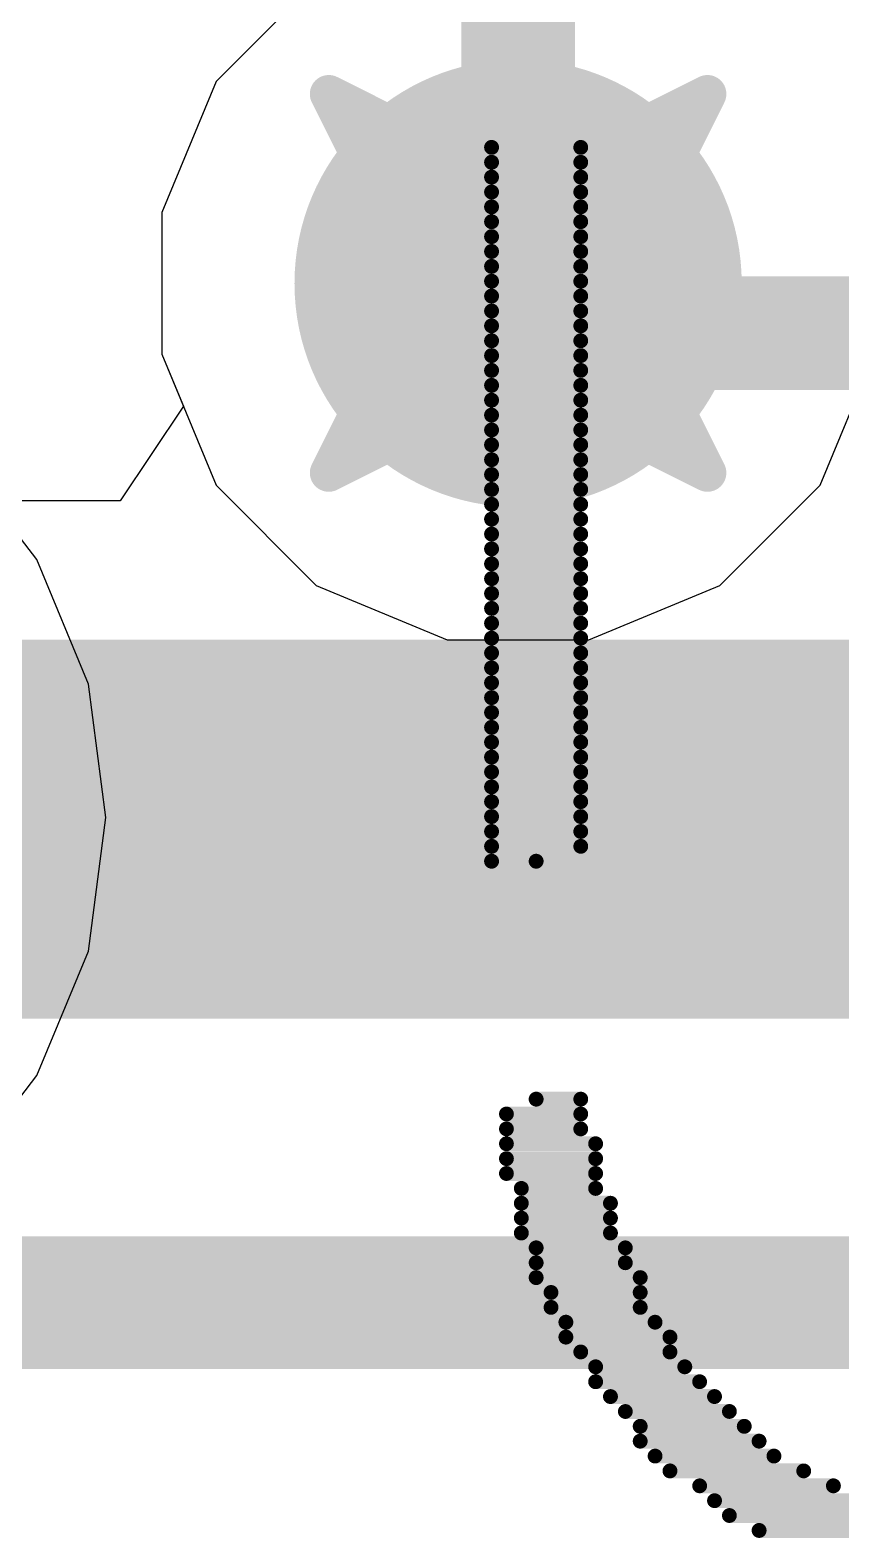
# Model space of a CAD drawing. Header units: inches. Extents: x -8 to 386, y -12 to 64.
# Drawn here: x 7.854 to 8.942, y -2.677 to -0.656 of the extents above; entities that cross this region are included whole.
import ezdxf

# ---------------------------------------------------------------- set-up
doc = ezdxf.new("R2010")
doc.units = ezdxf.units.IN
for name, color, linetype in [('Board_outline', 216, 'Continuous'), ('Bottom Layer', 5, 'Continuous'), ('Bottom Overlay', 54, 'Continuous'), ('Drill Drawing', 1, 'Continuous'), ('Top Layer', 1, 'Continuous'), ('Via Holes', 16, 'Continuous')]:
    doc.layers.add(name, color=color, linetype=linetype)

msp = doc.modelspace()

# ---------------------------------------------------------------- hatches: boundary and pattern name
at = {"layer": 'Bottom Layer'}
h = msp.add_hatch(color=5, dxfattribs=at)
edge = h.paths.add_edge_path()
edge.add_arc((8.509, -0.9954), 0.3, 0, 360)
at = {"layer": 'Top Layer'}
h = msp.add_hatch(color=1, dxfattribs=at)
edge = h.paths.add_edge_path()
edge.add_arc((8.509, -0.9954), 0.3, 0, 360)
at = {"layer": 'Via Holes'}
h = msp.add_hatch(color=7, dxfattribs=at)
edge = h.paths.add_edge_path()
edge.add_arc((8.509, -0.9954), 0.15, 0, 360)

# ---------------------------------------------------------------- linework, layer by layer
at = {"layer": 'Board_outline'}
msp.add_lwpolyline([(37.5368, 13.3604, 0.254, 0.254, 1), (-7.4632, 13.3604, 0.254, 0.254, 1)], format="xyseb", close=True, dxfattribs=at)
at = {"layer": 'Bottom Layer'}
for p, q in [((8.2383, -0.5903), (8.1039, -0.7247)), ((8.1039, -0.7247), (8.0312, -0.9004)), ((8.0312, -0.9004), (8.0312, -1.0904)), ((8.0312, -1.0904), (8.06, -1.1599)), ((8.06, -1.1599), (7.9751, -1.2869)), ((7.9751, -1.2869), (7.4875, -1.2869))]:
    msp.add_line(p, q, dxfattribs=at)
for points in [[(8.509, -0.9954, 0.1524, 0.1524, 0), (8.5756, -1.062, 0.1524, 0.1524, 0)], [(8.5756, -1.062, 0.1524, 0.1524, 0), (12.0041, -1.062, 0.1524, 0.1524, 0)], [(7.2644, -1.7272, 0.508, 0.508, 0), (15.9766, -1.7272, 0.508, 0.508, 0)], [(6.2992, -2.3622, 0.1778, 0.1778, 0), (10.2039, -2.3622, 0.1778, 0.1778, 0)]]:
    msp.add_lwpolyline(points, format="xyseb", dxfattribs=at)
for points in [[(8.4709, -0.9954, 0.0762, 0.0762, 1), (8.5471, -0.9954, 0.0762, 0.0762, 1)], [(8.5375, -1.062, 0.0762, 0.0762, 1), (8.6137, -1.062, 0.0762, 0.0762, 1)], [(8.5375, -1.062, 0.0762, 0.0762, 1), (8.6137, -1.062, 0.0762, 0.0762, 1)]]:
    msp.add_lwpolyline(points, format="xyseb", close=True, dxfattribs=at)
at = {"layer": 'Bottom Overlay'}
for points in [[(8.4734, -0.813, 0.0199, 0.0199, 0), (8.593, -0.813, 0.0199, 0.0199, 0)], [(8.4734, -0.833, 0.0199, 0.0199, 0), (8.593, -0.833, 0.0199, 0.0199, 0)], [(8.4734, -0.8529, 0.0199, 0.0199, 0), (8.593, -0.8529, 0.0199, 0.0199, 0)], [(8.4734, -0.8729, 0.0199, 0.0199, 0), (8.593, -0.8729, 0.0199, 0.0199, 0)], [(8.4734, -0.8928, 0.0199, 0.0199, 0), (8.593, -0.8928, 0.0199, 0.0199, 0)], [(8.4734, -0.9127, 0.0199, 0.0199, 0), (8.593, -0.9127, 0.0199, 0.0199, 0)], [(8.4734, -0.9327, 0.0199, 0.0199, 0), (8.593, -0.9327, 0.0199, 0.0199, 0)], [(8.4734, -0.9526, 0.0199, 0.0199, 0), (8.593, -0.9526, 0.0199, 0.0199, 0)], [(8.4734, -0.9726, 0.0199, 0.0199, 0), (8.593, -0.9726, 0.0199, 0.0199, 0)], [(8.4734, -0.9925, 0.0199, 0.0199, 0), (8.593, -0.9925, 0.0199, 0.0199, 0)], [(8.4734, -1.0124, 0.0199, 0.0199, 0), (8.593, -1.0124, 0.0199, 0.0199, 0)], [(8.4734, -1.0324, 0.0199, 0.0199, 0), (8.593, -1.0324, 0.0199, 0.0199, 0)], [(8.4734, -1.0523, 0.0199, 0.0199, 0), (8.593, -1.0523, 0.0199, 0.0199, 0)], [(8.4734, -1.0723, 0.0199, 0.0199, 0), (8.593, -1.0723, 0.0199, 0.0199, 0)], [(8.4734, -1.0922, 0.0199, 0.0199, 0), (8.593, -1.0922, 0.0199, 0.0199, 0)], [(8.4734, -1.1121, 0.0199, 0.0199, 0), (8.593, -1.1121, 0.0199, 0.0199, 0)], [(8.4734, -1.1321, 0.0199, 0.0199, 0), (8.593, -1.1321, 0.0199, 0.0199, 0)], [(8.4734, -1.152, 0.0199, 0.0199, 0), (8.593, -1.152, 0.0199, 0.0199, 0)], [(8.4734, -1.172, 0.0199, 0.0199, 0), (8.593, -1.172, 0.0199, 0.0199, 0)], [(8.4734, -1.1919, 0.0199, 0.0199, 0), (8.593, -1.1919, 0.0199, 0.0199, 0)], [(8.4734, -1.2118, 0.0199, 0.0199, 0), (8.593, -1.2118, 0.0199, 0.0199, 0)], [(8.4734, -1.2318, 0.0199, 0.0199, 0), (8.593, -1.2318, 0.0199, 0.0199, 0)], [(8.4734, -1.2517, 0.0199, 0.0199, 0), (8.593, -1.2517, 0.0199, 0.0199, 0)], [(8.4734, -1.2717, 0.0199, 0.0199, 0), (8.593, -1.2717, 0.0199, 0.0199, 0)], [(8.4734, -1.2916, 0.0199, 0.0199, 0), (8.593, -1.2916, 0.0199, 0.0199, 0)], [(8.4734, -1.3115, 0.0199, 0.0199, 0), (8.593, -1.3115, 0.0199, 0.0199, 0)], [(8.4734, -1.3315, 0.0199, 0.0199, 0), (8.593, -1.3315, 0.0199, 0.0199, 0)], [(8.4734, -1.3514, 0.0199, 0.0199, 0), (8.593, -1.3514, 0.0199, 0.0199, 0)], [(8.4734, -1.3714, 0.0199, 0.0199, 0), (8.593, -1.3714, 0.0199, 0.0199, 0)], [(8.4734, -1.3913, 0.0199, 0.0199, 0), (8.593, -1.3913, 0.0199, 0.0199, 0)], [(8.4734, -1.4112, 0.0199, 0.0199, 0), (8.593, -1.4112, 0.0199, 0.0199, 0)], [(8.4734, -1.4312, 0.0199, 0.0199, 0), (8.593, -1.4312, 0.0199, 0.0199, 0)], [(8.4734, -1.4511, 0.0199, 0.0199, 0), (8.593, -1.4511, 0.0199, 0.0199, 0)], [(8.4734, -1.4711, 0.0199, 0.0199, 0), (8.593, -1.4711, 0.0199, 0.0199, 0)], [(8.4734, -1.491, 0.0199, 0.0199, 0), (8.593, -1.491, 0.0199, 0.0199, 0)], [(8.4734, -1.5109, 0.0199, 0.0199, 0), (8.593, -1.5109, 0.0199, 0.0199, 0)], [(8.4734, -1.5309, 0.0199, 0.0199, 0), (8.593, -1.5309, 0.0199, 0.0199, 0)], [(8.4734, -1.5508, 0.0199, 0.0199, 0), (8.593, -1.5508, 0.0199, 0.0199, 0)], [(8.4734, -1.5708, 0.0199, 0.0199, 0), (8.593, -1.5708, 0.0199, 0.0199, 0)], [(8.4734, -1.5907, 0.0199, 0.0199, 0), (8.593, -1.5907, 0.0199, 0.0199, 0)], [(8.4734, -1.6106, 0.0199, 0.0199, 0), (8.593, -1.6106, 0.0199, 0.0199, 0)], [(8.4734, -1.6306, 0.0199, 0.0199, 0), (8.593, -1.6306, 0.0199, 0.0199, 0)], [(8.4734, -1.6505, 0.0199, 0.0199, 0), (8.593, -1.6505, 0.0199, 0.0199, 0)], [(8.4734, -1.6705, 0.0199, 0.0199, 0), (8.593, -1.6705, 0.0199, 0.0199, 0)], [(8.4734, -1.6904, 0.0199, 0.0199, 0), (8.593, -1.6904, 0.0199, 0.0199, 0)], [(8.4734, -1.7103, 0.0199, 0.0199, 0), (8.593, -1.7103, 0.0199, 0.0199, 0)], [(8.4734, -1.7303, 0.0199, 0.0199, 0), (8.593, -1.7303, 0.0199, 0.0199, 0)], [(8.4734, -1.7502, 0.0199, 0.0199, 0), (8.593, -1.7502, 0.0199, 0.0199, 0)], [(8.4734, -1.7702, 0.0199, 0.0199, 0), (8.5332, -1.7702, 0.0199, 0.0199, 0)], [(8.5332, -2.0892, 0.0199, 0.0199, 0), (8.593, -2.0892, 0.0199, 0.0199, 0)], [(8.4933, -2.1091, 0.0199, 0.0199, 0), (8.593, -2.1091, 0.0199, 0.0199, 0)], [(8.4933, -2.1291, 0.0199, 0.0199, 0), (8.593, -2.1291, 0.0199, 0.0199, 0)], [(8.4933, -2.149, 0.0199, 0.0199, 0), (8.613, -2.149, 0.0199, 0.0199, 0)], [(8.4933, -2.169, 0.0199, 0.0199, 0), (8.613, -2.169, 0.0199, 0.0199, 0)], [(8.4933, -2.1889, 0.0199, 0.0199, 0), (8.613, -2.1889, 0.0199, 0.0199, 0)], [(8.5133, -2.2089, 0.0199, 0.0199, 0), (8.613, -2.2089, 0.0199, 0.0199, 0)], [(8.5133, -2.2288, 0.0199, 0.0199, 0), (8.6329, -2.2288, 0.0199, 0.0199, 0)], [(8.5133, -2.2487, 0.0199, 0.0199, 0), (8.6329, -2.2487, 0.0199, 0.0199, 0)], [(8.5133, -2.2687, 0.0199, 0.0199, 0), (8.6329, -2.2687, 0.0199, 0.0199, 0)], [(8.5332, -2.2886, 0.0199, 0.0199, 0), (8.6529, -2.2886, 0.0199, 0.0199, 0)], [(8.5332, -2.3086, 0.0199, 0.0199, 0), (8.6529, -2.3086, 0.0199, 0.0199, 0)], [(8.5332, -2.3285, 0.0199, 0.0199, 0), (8.6728, -2.3285, 0.0199, 0.0199, 0)], [(8.5532, -2.3484, 0.0199, 0.0199, 0), (8.6728, -2.3484, 0.0199, 0.0199, 0)], [(8.5532, -2.3684, 0.0199, 0.0199, 0), (8.6728, -2.3684, 0.0199, 0.0199, 0)], [(8.5731, -2.3883, 0.0199, 0.0199, 0), (8.6927, -2.3883, 0.0199, 0.0199, 0)], [(8.5731, -2.4083, 0.0199, 0.0199, 0), (8.7127, -2.4083, 0.0199, 0.0199, 0)], [(8.593, -2.4282, 0.0199, 0.0199, 0), (8.7127, -2.4282, 0.0199, 0.0199, 0)], [(8.613, -2.4481, 0.0199, 0.0199, 0), (8.7326, -2.4481, 0.0199, 0.0199, 0)], [(8.613, -2.4681, 0.0199, 0.0199, 0), (8.7526, -2.4681, 0.0199, 0.0199, 0)], [(8.6329, -2.488, 0.0199, 0.0199, 0), (8.7725, -2.488, 0.0199, 0.0199, 0)], [(8.6529, -2.508, 0.0199, 0.0199, 0), (8.7924, -2.508, 0.0199, 0.0199, 0)], [(8.6728, -2.5279, 0.0199, 0.0199, 0), (8.8124, -2.5279, 0.0199, 0.0199, 0)], [(8.6728, -2.5478, 0.0199, 0.0199, 0), (8.8323, -2.5478, 0.0199, 0.0199, 0)], [(8.6927, -2.5678, 0.0199, 0.0199, 0), (8.8523, -2.5678, 0.0199, 0.0199, 0)], [(8.7127, -2.5877, 0.0199, 0.0199, 0), (8.8921, -2.5877, 0.0199, 0.0199, 0)], [(8.7526, -2.6077, 0.0199, 0.0199, 0), (8.932, -2.6077, 0.0199, 0.0199, 0)], [(8.7725, -2.6276, 0.0199, 0.0199, 0), (8.9719, -2.6276, 0.0199, 0.0199, 0)], [(8.7924, -2.6475, 0.0199, 0.0199, 0), (9.0118, -2.6475, 0.0199, 0.0199, 0)], [(8.8323, -2.6675, 0.0199, 0.0199, 0), (9.0915, -2.6675, 0.0199, 0.0199, 0)]]:
    msp.add_lwpolyline(points, format="xyseb", dxfattribs=at)
for points in [[(8.4684, -0.813, 0.00997, 0.00997, 1), (8.4784, -0.813, 0.00997, 0.00997, 1)], [(8.5881, -0.813, 0.00997, 0.00997, 1), (8.598, -0.813, 0.00997, 0.00997, 1)], [(8.4684, -0.833, 0.00997, 0.00997, 1), (8.4784, -0.833, 0.00997, 0.00997, 1)], [(8.5881, -0.833, 0.00997, 0.00997, 1), (8.598, -0.833, 0.00997, 0.00997, 1)], [(8.4684, -0.8529, 0.00997, 0.00997, 1), (8.4784, -0.8529, 0.00997, 0.00997, 1)], [(8.5881, -0.8529, 0.00997, 0.00997, 1), (8.598, -0.8529, 0.00997, 0.00997, 1)], [(8.4684, -0.8729, 0.00997, 0.00997, 1), (8.4784, -0.8729, 0.00997, 0.00997, 1)], [(8.5881, -0.8729, 0.00997, 0.00997, 1), (8.598, -0.8729, 0.00997, 0.00997, 1)], [(8.4684, -0.8928, 0.00997, 0.00997, 1), (8.4784, -0.8928, 0.00997, 0.00997, 1)], [(8.5881, -0.8928, 0.00997, 0.00997, 1), (8.598, -0.8928, 0.00997, 0.00997, 1)], [(8.4684, -0.9127, 0.00997, 0.00997, 1), (8.4784, -0.9127, 0.00997, 0.00997, 1)], [(8.5881, -0.9127, 0.00997, 0.00997, 1), (8.598, -0.9127, 0.00997, 0.00997, 1)], [(8.4684, -0.9327, 0.00997, 0.00997, 1), (8.4784, -0.9327, 0.00997, 0.00997, 1)], [(8.5881, -0.9327, 0.00997, 0.00997, 1), (8.598, -0.9327, 0.00997, 0.00997, 1)], [(8.4684, -0.9526, 0.00997, 0.00997, 1), (8.4784, -0.9526, 0.00997, 0.00997, 1)], [(8.5881, -0.9526, 0.00997, 0.00997, 1), (8.598, -0.9526, 0.00997, 0.00997, 1)], [(8.4684, -0.9726, 0.00997, 0.00997, 1), (8.4784, -0.9726, 0.00997, 0.00997, 1)], [(8.5881, -0.9726, 0.00997, 0.00997, 1), (8.598, -0.9726, 0.00997, 0.00997, 1)], [(8.4684, -0.9925, 0.00997, 0.00997, 1), (8.4784, -0.9925, 0.00997, 0.00997, 1)], [(8.5881, -0.9925, 0.00997, 0.00997, 1), (8.598, -0.9925, 0.00997, 0.00997, 1)], [(8.4684, -1.0124, 0.00997, 0.00997, 1), (8.4784, -1.0124, 0.00997, 0.00997, 1)], [(8.5881, -1.0124, 0.00997, 0.00997, 1), (8.598, -1.0124, 0.00997, 0.00997, 1)], [(8.4684, -1.0324, 0.00997, 0.00997, 1), (8.4784, -1.0324, 0.00997, 0.00997, 1)], [(8.5881, -1.0324, 0.00997, 0.00997, 1), (8.598, -1.0324, 0.00997, 0.00997, 1)], [(8.4684, -1.0523, 0.00997, 0.00997, 1), (8.4784, -1.0523, 0.00997, 0.00997, 1)], [(8.5881, -1.0523, 0.00997, 0.00997, 1), (8.598, -1.0523, 0.00997, 0.00997, 1)], [(8.4684, -1.0723, 0.00997, 0.00997, 1), (8.4784, -1.0723, 0.00997, 0.00997, 1)], [(8.5881, -1.0723, 0.00997, 0.00997, 1), (8.598, -1.0723, 0.00997, 0.00997, 1)], [(8.4684, -1.0922, 0.00997, 0.00997, 1), (8.4784, -1.0922, 0.00997, 0.00997, 1)], [(8.5881, -1.0922, 0.00997, 0.00997, 1), (8.598, -1.0922, 0.00997, 0.00997, 1)], [(8.4684, -1.1121, 0.00997, 0.00997, 1), (8.4784, -1.1121, 0.00997, 0.00997, 1)], [(8.5881, -1.1121, 0.00997, 0.00997, 1), (8.598, -1.1121, 0.00997, 0.00997, 1)], [(8.4684, -1.1321, 0.00997, 0.00997, 1), (8.4784, -1.1321, 0.00997, 0.00997, 1)], [(8.5881, -1.1321, 0.00997, 0.00997, 1), (8.598, -1.1321, 0.00997, 0.00997, 1)], [(8.4684, -1.152, 0.00997, 0.00997, 1), (8.4784, -1.152, 0.00997, 0.00997, 1)], [(8.5881, -1.152, 0.00997, 0.00997, 1), (8.598, -1.152, 0.00997, 0.00997, 1)], [(8.4684, -1.172, 0.00997, 0.00997, 1), (8.4784, -1.172, 0.00997, 0.00997, 1)], [(8.5881, -1.172, 0.00997, 0.00997, 1), (8.598, -1.172, 0.00997, 0.00997, 1)], [(8.4684, -1.1919, 0.00997, 0.00997, 1), (8.4784, -1.1919, 0.00997, 0.00997, 1)], [(8.5881, -1.1919, 0.00997, 0.00997, 1), (8.598, -1.1919, 0.00997, 0.00997, 1)], [(8.4684, -1.2118, 0.00997, 0.00997, 1), (8.4784, -1.2118, 0.00997, 0.00997, 1)], [(8.5881, -1.2118, 0.00997, 0.00997, 1), (8.598, -1.2118, 0.00997, 0.00997, 1)], [(8.4684, -1.2318, 0.00997, 0.00997, 1), (8.4784, -1.2318, 0.00997, 0.00997, 1)], [(8.5881, -1.2318, 0.00997, 0.00997, 1), (8.598, -1.2318, 0.00997, 0.00997, 1)], [(8.4684, -1.2517, 0.00997, 0.00997, 1), (8.4784, -1.2517, 0.00997, 0.00997, 1)], [(8.5881, -1.2517, 0.00997, 0.00997, 1), (8.598, -1.2517, 0.00997, 0.00997, 1)], [(8.4684, -1.2717, 0.00997, 0.00997, 1), (8.4784, -1.2717, 0.00997, 0.00997, 1)], [(8.5881, -1.2717, 0.00997, 0.00997, 1), (8.598, -1.2717, 0.00997, 0.00997, 1)], [(8.4684, -1.2916, 0.00997, 0.00997, 1), (8.4784, -1.2916, 0.00997, 0.00997, 1)], [(8.5881, -1.2916, 0.00997, 0.00997, 1), (8.598, -1.2916, 0.00997, 0.00997, 1)], [(8.4684, -1.3115, 0.00997, 0.00997, 1), (8.4784, -1.3115, 0.00997, 0.00997, 1)], [(8.5881, -1.3115, 0.00997, 0.00997, 1), (8.598, -1.3115, 0.00997, 0.00997, 1)], [(8.4684, -1.3315, 0.00997, 0.00997, 1), (8.4784, -1.3315, 0.00997, 0.00997, 1)], [(8.5881, -1.3315, 0.00997, 0.00997, 1), (8.598, -1.3315, 0.00997, 0.00997, 1)], [(8.4684, -1.3514, 0.00997, 0.00997, 1), (8.4784, -1.3514, 0.00997, 0.00997, 1)], [(8.5881, -1.3514, 0.00997, 0.00997, 1), (8.598, -1.3514, 0.00997, 0.00997, 1)], [(8.4684, -1.3714, 0.00997, 0.00997, 1), (8.4784, -1.3714, 0.00997, 0.00997, 1)], [(8.5881, -1.3714, 0.00997, 0.00997, 1), (8.598, -1.3714, 0.00997, 0.00997, 1)], [(8.4684, -1.3913, 0.00997, 0.00997, 1), (8.4784, -1.3913, 0.00997, 0.00997, 1)], [(8.5881, -1.3913, 0.00997, 0.00997, 1), (8.598, -1.3913, 0.00997, 0.00997, 1)], [(8.4684, -1.4112, 0.00997, 0.00997, 1), (8.4784, -1.4112, 0.00997, 0.00997, 1)], [(8.5881, -1.4112, 0.00997, 0.00997, 1), (8.598, -1.4112, 0.00997, 0.00997, 1)], [(8.4684, -1.4312, 0.00997, 0.00997, 1), (8.4784, -1.4312, 0.00997, 0.00997, 1)], [(8.5881, -1.4312, 0.00997, 0.00997, 1), (8.598, -1.4312, 0.00997, 0.00997, 1)], [(8.4684, -1.4511, 0.00997, 0.00997, 1), (8.4784, -1.4511, 0.00997, 0.00997, 1)], [(8.5881, -1.4511, 0.00997, 0.00997, 1), (8.598, -1.4511, 0.00997, 0.00997, 1)], [(8.4684, -1.4711, 0.00997, 0.00997, 1), (8.4784, -1.4711, 0.00997, 0.00997, 1)], [(8.5881, -1.4711, 0.00997, 0.00997, 1), (8.598, -1.4711, 0.00997, 0.00997, 1)], [(8.4684, -1.491, 0.00997, 0.00997, 1), (8.4784, -1.491, 0.00997, 0.00997, 1)], [(8.5881, -1.491, 0.00997, 0.00997, 1), (8.598, -1.491, 0.00997, 0.00997, 1)], [(8.4684, -1.5109, 0.00997, 0.00997, 1), (8.4784, -1.5109, 0.00997, 0.00997, 1)], [(8.5881, -1.5109, 0.00997, 0.00997, 1), (8.598, -1.5109, 0.00997, 0.00997, 1)], [(8.4684, -1.5309, 0.00997, 0.00997, 1), (8.4784, -1.5309, 0.00997, 0.00997, 1)], [(8.5881, -1.5309, 0.00997, 0.00997, 1), (8.598, -1.5309, 0.00997, 0.00997, 1)], [(8.4684, -1.5508, 0.00997, 0.00997, 1), (8.4784, -1.5508, 0.00997, 0.00997, 1)], [(8.5881, -1.5508, 0.00997, 0.00997, 1), (8.598, -1.5508, 0.00997, 0.00997, 1)], [(8.4684, -1.5708, 0.00997, 0.00997, 1), (8.4784, -1.5708, 0.00997, 0.00997, 1)], [(8.5881, -1.5708, 0.00997, 0.00997, 1), (8.598, -1.5708, 0.00997, 0.00997, 1)], [(8.4684, -1.5907, 0.00997, 0.00997, 1), (8.4784, -1.5907, 0.00997, 0.00997, 1)], [(8.5881, -1.5907, 0.00997, 0.00997, 1), (8.598, -1.5907, 0.00997, 0.00997, 1)], [(8.4684, -1.6106, 0.00997, 0.00997, 1), (8.4784, -1.6106, 0.00997, 0.00997, 1)], [(8.5881, -1.6106, 0.00997, 0.00997, 1), (8.598, -1.6106, 0.00997, 0.00997, 1)], [(8.4684, -1.6306, 0.00997, 0.00997, 1), (8.4784, -1.6306, 0.00997, 0.00997, 1)], [(8.5881, -1.6306, 0.00997, 0.00997, 1), (8.598, -1.6306, 0.00997, 0.00997, 1)], [(8.4684, -1.6505, 0.00997, 0.00997, 1), (8.4784, -1.6505, 0.00997, 0.00997, 1)], [(8.5881, -1.6505, 0.00997, 0.00997, 1), (8.598, -1.6505, 0.00997, 0.00997, 1)], [(8.4684, -1.6705, 0.00997, 0.00997, 1), (8.4784, -1.6705, 0.00997, 0.00997, 1)], [(8.5881, -1.6705, 0.00997, 0.00997, 1), (8.598, -1.6705, 0.00997, 0.00997, 1)], [(8.4684, -1.6904, 0.00997, 0.00997, 1), (8.4784, -1.6904, 0.00997, 0.00997, 1)], [(8.5881, -1.6904, 0.00997, 0.00997, 1), (8.598, -1.6904, 0.00997, 0.00997, 1)], [(8.4684, -1.7103, 0.00997, 0.00997, 1), (8.4784, -1.7103, 0.00997, 0.00997, 1)], [(8.5881, -1.7103, 0.00997, 0.00997, 1), (8.598, -1.7103, 0.00997, 0.00997, 1)], [(8.4684, -1.7303, 0.00997, 0.00997, 1), (8.4784, -1.7303, 0.00997, 0.00997, 1)], [(8.5881, -1.7303, 0.00997, 0.00997, 1), (8.598, -1.7303, 0.00997, 0.00997, 1)], [(8.4684, -1.7502, 0.00997, 0.00997, 1), (8.4784, -1.7502, 0.00997, 0.00997, 1)], [(8.5881, -1.7502, 0.00997, 0.00997, 1), (8.598, -1.7502, 0.00997, 0.00997, 1)], [(8.4684, -1.7702, 0.00997, 0.00997, 1), (8.4784, -1.7702, 0.00997, 0.00997, 1)], [(8.5282, -1.7702, 0.00997, 0.00997, 1), (8.5382, -1.7702, 0.00997, 0.00997, 1)], [(8.5282, -2.0892, 0.00997, 0.00997, 1), (8.5382, -2.0892, 0.00997, 0.00997, 1)], [(8.5881, -2.0892, 0.00997, 0.00997, 1), (8.598, -2.0892, 0.00997, 0.00997, 1)], [(8.4884, -2.1091, 0.00997, 0.00997, 1), (8.4983, -2.1091, 0.00997, 0.00997, 1)], [(8.5881, -2.1091, 0.00997, 0.00997, 1), (8.598, -2.1091, 0.00997, 0.00997, 1)], [(8.4884, -2.1291, 0.00997, 0.00997, 1), (8.4983, -2.1291, 0.00997, 0.00997, 1)], [(8.5881, -2.1291, 0.00997, 0.00997, 1), (8.598, -2.1291, 0.00997, 0.00997, 1)], [(8.4884, -2.149, 0.00997, 0.00997, 1), (8.4983, -2.149, 0.00997, 0.00997, 1)], [(8.608, -2.149, 0.00997, 0.00997, 1), (8.618, -2.149, 0.00997, 0.00997, 1)], [(8.4884, -2.169, 0.00997, 0.00997, 1), (8.4983, -2.169, 0.00997, 0.00997, 1)], [(8.608, -2.169, 0.00997, 0.00997, 1), (8.618, -2.169, 0.00997, 0.00997, 1)], [(8.4884, -2.1889, 0.00997, 0.00997, 1), (8.4983, -2.1889, 0.00997, 0.00997, 1)], [(8.608, -2.1889, 0.00997, 0.00997, 1), (8.618, -2.1889, 0.00997, 0.00997, 1)], [(8.5083, -2.2089, 0.00997, 0.00997, 1), (8.5183, -2.2089, 0.00997, 0.00997, 1)], [(8.608, -2.2089, 0.00997, 0.00997, 1), (8.618, -2.2089, 0.00997, 0.00997, 1)], [(8.5083, -2.2288, 0.00997, 0.00997, 1), (8.5183, -2.2288, 0.00997, 0.00997, 1)], [(8.6279, -2.2288, 0.00997, 0.00997, 1), (8.6379, -2.2288, 0.00997, 0.00997, 1)], [(8.5083, -2.2487, 0.00997, 0.00997, 1), (8.5183, -2.2487, 0.00997, 0.00997, 1)], [(8.6279, -2.2487, 0.00997, 0.00997, 1), (8.6379, -2.2487, 0.00997, 0.00997, 1)], [(8.5083, -2.2687, 0.00997, 0.00997, 1), (8.5183, -2.2687, 0.00997, 0.00997, 1)], [(8.6279, -2.2687, 0.00997, 0.00997, 1), (8.6379, -2.2687, 0.00997, 0.00997, 1)], [(8.5282, -2.2886, 0.00997, 0.00997, 1), (8.5382, -2.2886, 0.00997, 0.00997, 1)], [(8.6479, -2.2886, 0.00997, 0.00997, 1), (8.6578, -2.2886, 0.00997, 0.00997, 1)], [(8.5282, -2.3086, 0.00997, 0.00997, 1), (8.5382, -2.3086, 0.00997, 0.00997, 1)], [(8.6479, -2.3086, 0.00997, 0.00997, 1), (8.6578, -2.3086, 0.00997, 0.00997, 1)], [(8.5282, -2.3285, 0.00997, 0.00997, 1), (8.5382, -2.3285, 0.00997, 0.00997, 1)], [(8.6678, -2.3285, 0.00997, 0.00997, 1), (8.6778, -2.3285, 0.00997, 0.00997, 1)], [(8.5482, -2.3484, 0.00997, 0.00997, 1), (8.5581, -2.3484, 0.00997, 0.00997, 1)], [(8.6678, -2.3484, 0.00997, 0.00997, 1), (8.6778, -2.3484, 0.00997, 0.00997, 1)], [(8.5482, -2.3684, 0.00997, 0.00997, 1), (8.5581, -2.3684, 0.00997, 0.00997, 1)], [(8.6678, -2.3684, 0.00997, 0.00997, 1), (8.6778, -2.3684, 0.00997, 0.00997, 1)], [(8.5681, -2.3883, 0.00997, 0.00997, 1), (8.5781, -2.3883, 0.00997, 0.00997, 1)], [(8.6878, -2.3883, 0.00997, 0.00997, 1), (8.6977, -2.3883, 0.00997, 0.00997, 1)], [(8.5681, -2.4083, 0.00997, 0.00997, 1), (8.5781, -2.4083, 0.00997, 0.00997, 1)], [(8.7077, -2.4083, 0.00997, 0.00997, 1), (8.7177, -2.4083, 0.00997, 0.00997, 1)], [(8.5881, -2.4282, 0.00997, 0.00997, 1), (8.598, -2.4282, 0.00997, 0.00997, 1)], [(8.7077, -2.4282, 0.00997, 0.00997, 1), (8.7177, -2.4282, 0.00997, 0.00997, 1)], [(8.608, -2.4481, 0.00997, 0.00997, 1), (8.618, -2.4481, 0.00997, 0.00997, 1)], [(8.7276, -2.4481, 0.00997, 0.00997, 1), (8.7376, -2.4481, 0.00997, 0.00997, 1)], [(8.608, -2.4681, 0.00997, 0.00997, 1), (8.618, -2.4681, 0.00997, 0.00997, 1)], [(8.7476, -2.4681, 0.00997, 0.00997, 1), (8.7575, -2.4681, 0.00997, 0.00997, 1)], [(8.6279, -2.488, 0.00997, 0.00997, 1), (8.6379, -2.488, 0.00997, 0.00997, 1)], [(8.7675, -2.488, 0.00997, 0.00997, 1), (8.7775, -2.488, 0.00997, 0.00997, 1)], [(8.6479, -2.508, 0.00997, 0.00997, 1), (8.6578, -2.508, 0.00997, 0.00997, 1)], [(8.7875, -2.508, 0.00997, 0.00997, 1), (8.7974, -2.508, 0.00997, 0.00997, 1)], [(8.6678, -2.5279, 0.00997, 0.00997, 1), (8.6778, -2.5279, 0.00997, 0.00997, 1)], [(8.8074, -2.5279, 0.00997, 0.00997, 1), (8.8174, -2.5279, 0.00997, 0.00997, 1)], [(8.6678, -2.5478, 0.00997, 0.00997, 1), (8.6778, -2.5478, 0.00997, 0.00997, 1)], [(8.8273, -2.5478, 0.00997, 0.00997, 1), (8.8373, -2.5478, 0.00997, 0.00997, 1)], [(8.6878, -2.5678, 0.00997, 0.00997, 1), (8.6977, -2.5678, 0.00997, 0.00997, 1)], [(8.8473, -2.5678, 0.00997, 0.00997, 1), (8.8572, -2.5678, 0.00997, 0.00997, 1)], [(8.7077, -2.5877, 0.00997, 0.00997, 1), (8.7177, -2.5877, 0.00997, 0.00997, 1)], [(8.8872, -2.5877, 0.00997, 0.00997, 1), (8.8971, -2.5877, 0.00997, 0.00997, 1)], [(8.7476, -2.6077, 0.00997, 0.00997, 1), (8.7575, -2.6077, 0.00997, 0.00997, 1)], [(8.927, -2.6077, 0.00997, 0.00997, 1), (8.937, -2.6077, 0.00997, 0.00997, 1)], [(8.7675, -2.6276, 0.00997, 0.00997, 1), (8.7775, -2.6276, 0.00997, 0.00997, 1)], [(8.7875, -2.6475, 0.00997, 0.00997, 1), (8.7974, -2.6475, 0.00997, 0.00997, 1)], [(8.8273, -2.6675, 0.00997, 0.00997, 1), (8.8373, -2.6675, 0.00997, 0.00997, 1)]]:
    msp.add_lwpolyline(points, format="xyseb", close=True, dxfattribs=at)
at = {"layer": 'Drill Drawing'}
for points in [[(8.255, -0.7414, 0.0508, 0.0508, 0), (8.509, -0.8684, 0.0508, 0.0508, 0)], [(8.255, -0.7414, 0.0508, 0.0508, 0), (8.382, -0.9954, 0.0508, 0.0508, 0)], [(8.509, -0.8684, 0.0508, 0.0508, 0), (8.763, -0.7414, 0.0508, 0.0508, 0)], [(8.636, -0.9954, 0.0508, 0.0508, 0), (8.763, -0.7414, 0.0508, 0.0508, 0)], [(8.255, -1.2494, 0.0508, 0.0508, 0), (8.382, -0.9954, 0.0508, 0.0508, 0)], [(8.636, -0.9954, 0.0508, 0.0508, 0), (8.763, -1.2494, 0.0508, 0.0508, 0)], [(8.255, -1.2494, 0.0508, 0.0508, 0), (8.509, -1.1224, 0.0508, 0.0508, 0)], [(8.509, -1.1224, 0.0508, 0.0508, 0), (8.763, -1.2494, 0.0508, 0.0508, 0)]]:
    msp.add_lwpolyline(points, format="xyseb", dxfattribs=at)
for points in [[(8.2423, -0.7414, 0.0254, 0.0254, 1), (8.2677, -0.7414, 0.0254, 0.0254, 1)], [(8.2423, -0.7414, 0.0254, 0.0254, 1), (8.2677, -0.7414, 0.0254, 0.0254, 1)], [(8.7503, -0.7414, 0.0254, 0.0254, 1), (8.7757, -0.7414, 0.0254, 0.0254, 1)], [(8.7503, -0.7414, 0.0254, 0.0254, 1), (8.7757, -0.7414, 0.0254, 0.0254, 1)], [(8.4963, -0.8684, 0.0254, 0.0254, 1), (8.5217, -0.8684, 0.0254, 0.0254, 1)], [(8.4963, -0.8684, 0.0254, 0.0254, 1), (8.5217, -0.8684, 0.0254, 0.0254, 1)], [(8.3693, -0.9954, 0.0254, 0.0254, 1), (8.3947, -0.9954, 0.0254, 0.0254, 1)], [(8.3693, -0.9954, 0.0254, 0.0254, 1), (8.3947, -0.9954, 0.0254, 0.0254, 1)], [(8.6233, -0.9954, 0.0254, 0.0254, 1), (8.6487, -0.9954, 0.0254, 0.0254, 1)], [(8.6233, -0.9954, 0.0254, 0.0254, 1), (8.6487, -0.9954, 0.0254, 0.0254, 1)], [(8.4963, -1.1224, 0.0254, 0.0254, 1), (8.5217, -1.1224, 0.0254, 0.0254, 1)], [(8.4963, -1.1224, 0.0254, 0.0254, 1), (8.5217, -1.1224, 0.0254, 0.0254, 1)], [(8.2423, -1.2494, 0.0254, 0.0254, 1), (8.2677, -1.2494, 0.0254, 0.0254, 1)], [(8.2423, -1.2494, 0.0254, 0.0254, 1), (8.2677, -1.2494, 0.0254, 0.0254, 1)], [(8.7503, -1.2494, 0.0254, 0.0254, 1), (8.7757, -1.2494, 0.0254, 0.0254, 1)], [(8.7503, -1.2494, 0.0254, 0.0254, 1), (8.7757, -1.2494, 0.0254, 0.0254, 1)]]:
    msp.add_lwpolyline(points, format="xyseb", close=True, dxfattribs=at)
at = {"layer": 'Top Layer'}
for p, q in [((8.2383, -0.5903), (8.1039, -0.7247)), ((8.1039, -0.7247), (8.0312, -0.9004)), ((8.0312, -0.9004), (8.0312, -1.0904)), ((8.0312, -1.0904), (8.1039, -1.2661)), ((8.9141, -1.2661), (8.9868, -1.0904)), ((7.8634, -1.3658), (7.7535, -1.2226)), ((8.1039, -1.2661), (8.2383, -1.4005)), ((8.7797, -1.4005), (8.9141, -1.2661)), ((7.9325, -1.5326), (7.8634, -1.3658)), ((8.2383, -1.4005), (8.414, -1.4732)), ((8.604, -1.4732), (8.7797, -1.4005)), ((8.414, -1.4732), (8.604, -1.4732)), ((7.9561, -1.7117), (7.9325, -1.5326)), ((7.9325, -1.8907), (7.9561, -1.7117)), ((7.8634, -2.0575), (7.9325, -1.8907)), ((7.7535, -2.2008), (7.8634, -2.0575))]:
    msp.add_line(p, q, dxfattribs=at)
msp.add_lwpolyline([(8.509, -0.9954, 0.1524, 0.1524, 0), (8.509, 1.3067, 0.1524, 0.1524, 0)], format="xyseb", dxfattribs=at)
msp.add_lwpolyline([(8.4709, -0.9954, 0.0762, 0.0762, 1), (8.5471, -0.9954, 0.0762, 0.0762, 1)], format="xyseb", close=True, dxfattribs=at)

doc.saveas('drawing.dxf')
